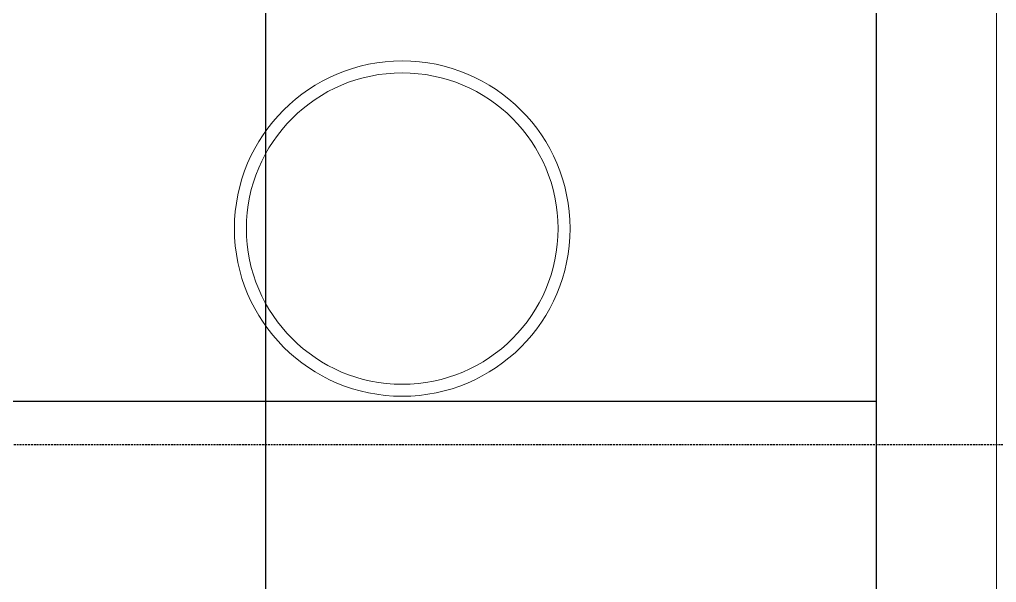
# Model space of a CAD drawing. Extents: x -178977 to 231842, y -29287 to 19916.
# Drawn here: x 12391 to 13206, y 6759 to 7229 of the extents above; entities that cross this region are included whole.
import ezdxf

# ---------------------------------------------------------------- set-up
doc = ezdxf.new("R2010")
doc.units = 0
doc.header["$LTSCALE"] = 0.25
doc.linetypes.add('DASHDOT', pattern=[25.4, 12.7, -6.35, 0, -6.35])
doc.linetypes.add('HIDDEN', pattern=[9.525, 6.35, -3.175])
doc.layers.add('01-First Floor-FUR$0$FALSE CEILING', color=251, linetype='Continuous')
for name, color, linetype, lineweight in [('01-First Floor-FUR$0$LOADING', 253, 'Continuous', 5), ('01-First Floor-FUR$0$Walls', 251, 'Continuous', 5), ('E-LITE-CLNG-CNDT', 6, 'DASHDOT', 35), ('E-POWR-FLOR-CNDT', 6, 'HIDDEN', 25)]:
    doc.layers.add(name, color=color, linetype=linetype, lineweight=lineweight)

# ---------------------------------------------------------------- blocks, each defined once
blk = doc.blocks.new('01-First Floor-FUR$0$WM00001-P')
at = {"layer": '01-First Floor-FUR$0$LOADING'}
for radius in [0.14, 0.13]:
    blk.add_circle((0, 0), radius, dxfattribs=at)
blk = doc.blocks.new('01-First Floor-FUR')
at = {"layer": '01-First Floor-FUR$0$FALSE CEILING', "linetype": 'Continuous'}
for p, q in [((12596.44, 5110), (12596.44, 8553.52)), ((8396.44, 6910), (13106, 6910))]:
    blk.add_line(p, q, dxfattribs=at)
at = {"layer": '01-First Floor-FUR$0$FALSE CEILING'}
blk.add_lwpolyline([(13106, 8553.52), (8396.44, 8553.52), (8396.44, 5110), (13106, 5110)], close=True, dxfattribs=at)
at = {"layer": '01-First Floor-FUR$0$Walls'}
for p, q in [((13106, 6190), (13106, 8553.52)), ((13206, 6190), (13206, 8551.56))]:
    blk.add_line(p, q, dxfattribs=at)
at = {"layer": '01-First Floor-FUR$0$LOADING', "extrusion": (-2.25644e-18, 2.24019e-05, -1), "xscale": -1000, "yscale": 1000, "zscale": 1000, "rotation": 270}
blk.add_blockref('01-First Floor-FUR$0$WM00001-P', (-12710.21, 7054.17, 0.29), dxfattribs=at)

msp = doc.modelspace()

# ---------------------------------------------------------------- linework, layer by layer
at = {"layer": 'E-POWR-FLOR-CNDT'}
msp.add_lwpolyline([(7905.82, 5369.73), (7905.82, 6798.91, -0.414214), (7980.82, 6873.91), (19068.6, 6873.91, 0.31548), (19139.09, 6923.3), (19215.27, 7133.02)], format="xyb", dxfattribs=at)

# ---------------------------------------------------------------- block references
at = {"layer": 'E-LITE-CLNG-CNDT'}
msp.add_blockref('01-First Floor-FUR', (0, 0), dxfattribs=at)

doc.saveas('drawing.dxf')
